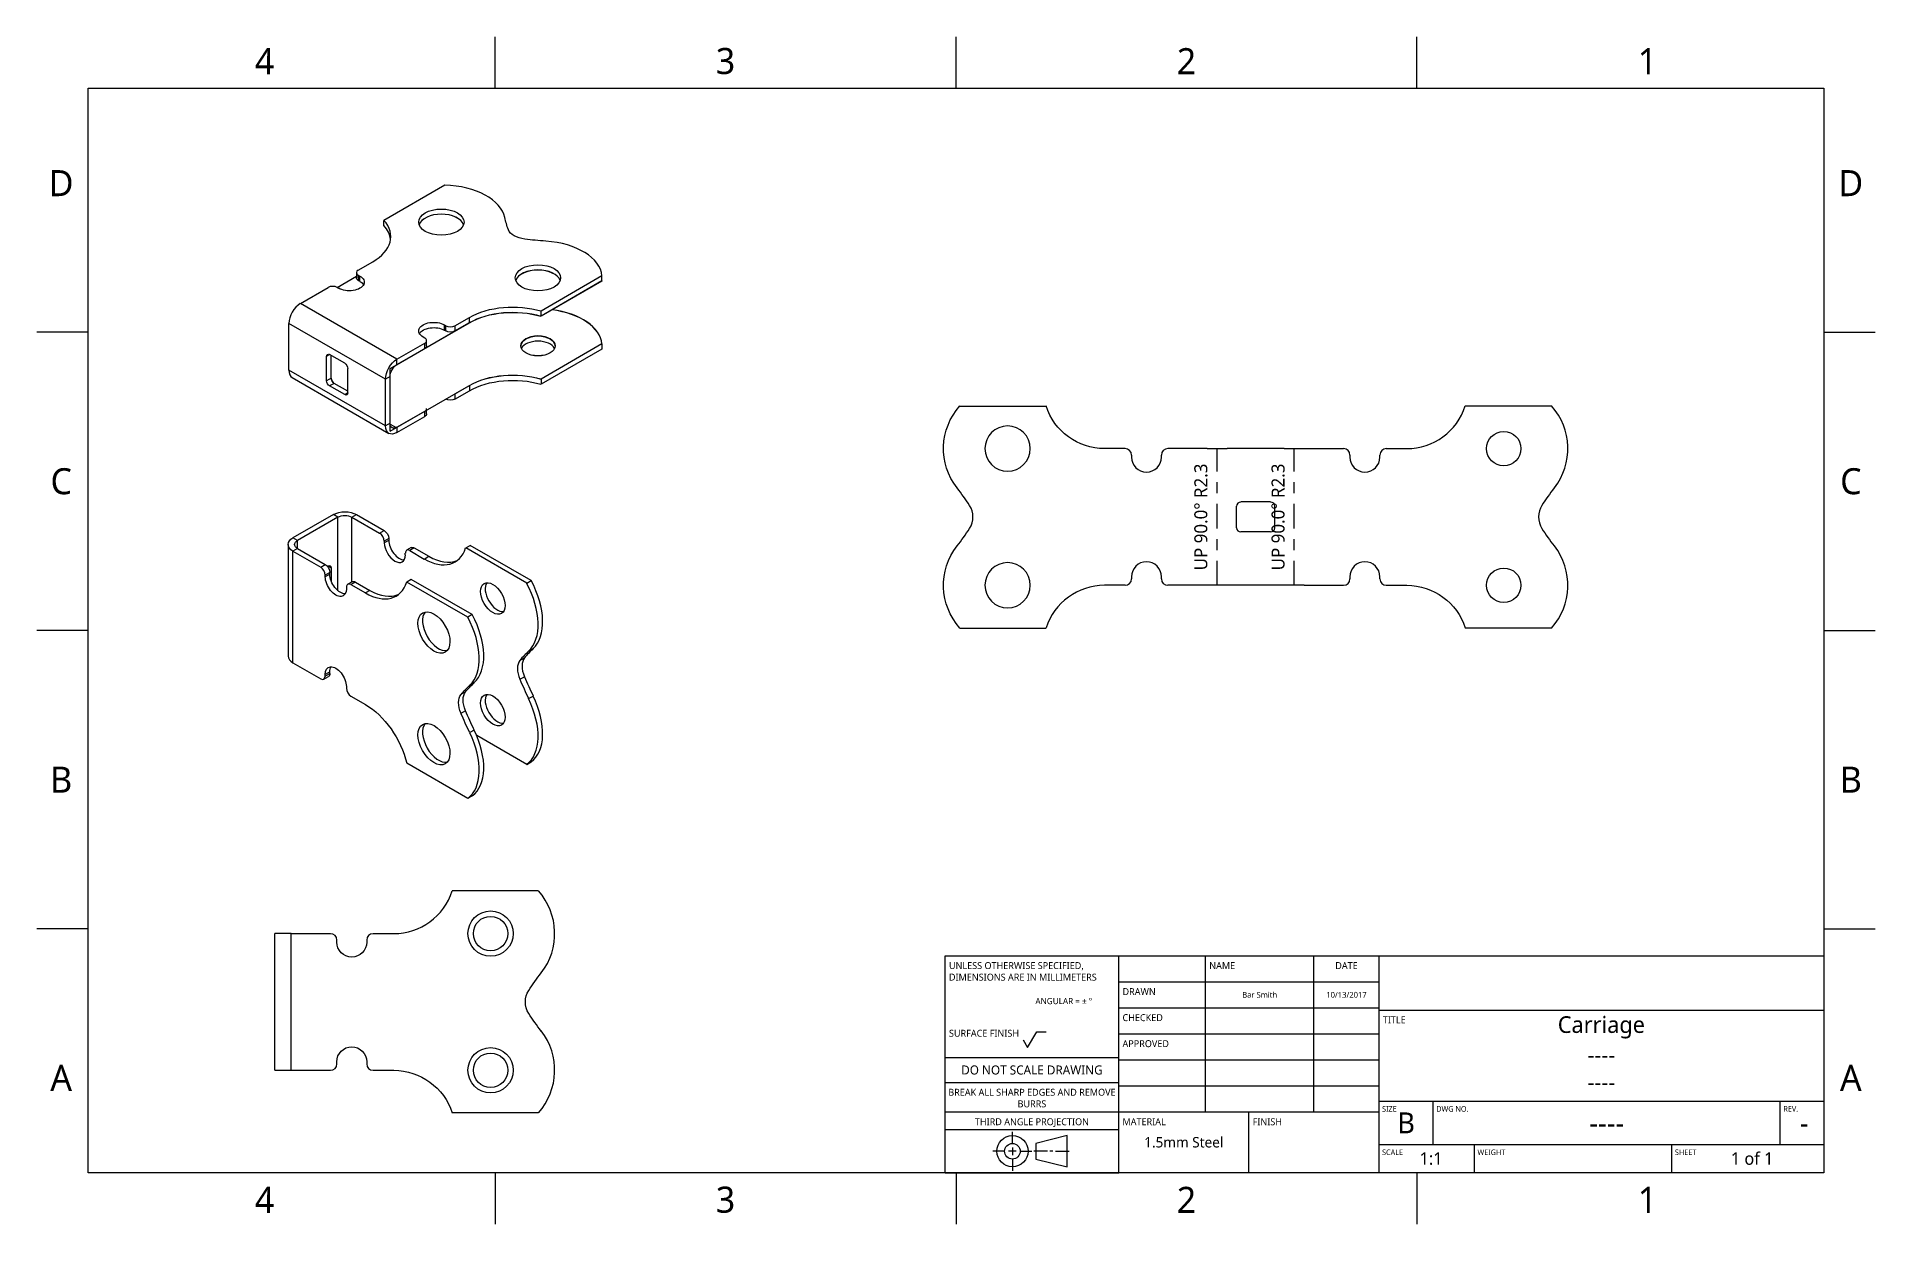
# Model space of a CAD drawing. Extents: x 0 to 17, y 0 to 11.
import ezdxf

# ---------------------------------------------------------------- set-up
doc = ezdxf.new("R2010")
doc.units = 0
doc.header["$LTSCALE"] = 0.5
doc.linetypes.add('CENTER', pattern=[0.72, 0.45, -0.09, 0.09, -0.09])
for name, color, linetype in [('BORDER_FRAME', 7, 'CONTINUOUS'), ('BORDER_ZONES', 7, 'CONTINUOUS'), ('SHEETMETAL_BEND_LINES_UP', 7, 'CENTER'), ('TANGENT_LINES', 7, 'CONTINUOUS'), ('TITLE_BLOCK', 7, 'CONTINUOUS'), ('VISIBLE', 7, 'CONTINUOUS')]:
    doc.layers.add(name, color=color, linetype=linetype)
doc.styles.add('ONSHAPE-STANDARD', font='NotoSans-Regular.ttf')
doc.styles.add('ONSHAPE-STANDARD-DIMENSION', font='')
doc.styles.add('ONSHAPE-STANDARD-FIELDS', font='')
doc.styles.get('ONSHAPE-STANDARD-DIMENSION').set_extended_font_data('Noto Sans')
doc.styles.get('ONSHAPE-STANDARD-FIELDS').set_extended_font_data('Noto Sans')

msp = doc.modelspace()

# ---------------------------------------------------------------- linework, layer by layer
at = {"layer": 'BORDER_FRAME'}
for p, q in [((0.5, 0.5), (0.5, 10.5)), ((0.5, 10.5), (16.5, 10.5)), ((16.5, 10.5), (16.5, 0.5)), ((16.5, 0.5), (0.5, 0.5))]:
    msp.add_line(p, q, dxfattribs=at)
at = {"layer": 'BORDER_ZONES'}
for p, q in [((4.25, 10.5), (4.25, 10.975)), ((8.5, 10.5), (8.5, 10.975)), ((12.75, 10.5), (12.75, 10.975)), ((0.5, 8.25), (0.025, 8.25)), ((16.5, 8.25), (16.975, 8.25)), ((0.5, 5.5), (0.025, 5.5)), ((16.5, 5.5), (16.975, 5.5)), ((0.5, 2.75), (0.025, 2.75)), ((16.5, 2.75), (16.975, 2.75)), ((4.25, 0.5), (4.25, 0.025)), ((8.5, 0.5), (8.5, 0.025)), ((12.75, 0.5), (12.75, 0.025))]:
    msp.add_line(p, q, dxfattribs=at)
at = {"layer": 'SHEETMETAL_BEND_LINES_UP'}
for p, q in [((10.907, 5.917), (10.907, 7.177)), ((11.619, 5.917), (11.619, 7.177))]:
    msp.add_line(p, q, dxfattribs=at)
at = {"layer": 'TANGENT_LINES'}
for p, q in [((2.989, 8.776), (2.989, 8.728)), ((3.003, 8.72), (3.003, 8.768)), ((3.346, 8.001), (2.455, 8.516)), ((3.24, 7.818), (2.349, 8.332)), ((3.783, 8.27), (3.783, 8.318)), ((3.797, 8.262), (3.797, 8.31)), ((3.88, 8.31), (3.88, 8.262)), ((4.014, 8.339), (4.014, 8.387)), ((4.014, 8.338), (4.014, 8.339)), ((3.602, 8.101), (3.602, 8.149)), ((2.725, 8.044), (2.697, 8.028)), ((3.346, 7.953), (3.346, 8.001)), ((3.24, 7.387), (2.349, 7.901)), ((2.739, 7.827), (2.697, 7.803)), ((2.739, 7.827), (2.739, 7.827)), ((3.282, 7.842), (3.24, 7.818)), ((2.767, 7.779), (2.725, 7.755)), ((2.767, 7.779), (2.767, 7.779)), ((2.892, 7.691), (2.864, 7.675)), ((3.88, 7.682), (3.88, 7.634)), ((4.014, 7.76), (4.014, 7.711)), ((4.014, 7.76), (4.014, 7.76)), ((3.602, 7.473), (3.602, 7.522)), ((3.282, 7.411), (3.24, 7.387)), ((3.346, 7.374), (3.346, 7.325)), ((2.802, 6.545), (2.76, 6.569)), ((2.802, 5.866), (2.802, 6.545)), ((2.93, 6.545), (2.972, 6.569)), ((2.93, 5.948), (2.93, 6.545)), ((2.429, 6.33), (2.387, 6.354)), ((2.429, 6.256), (2.429, 6.33)), ((3.186, 6.397), (3.228, 6.422)), ((3.27, 6.349), (3.228, 6.325)), ((3.228, 6.309), (3.27, 6.333)), ((2.429, 6.256), (2.387, 6.232)), ((2.387, 5.203), (2.387, 6.232)), ((2.643, 6.084), (2.685, 6.108)), ((3.506, 6.261), (3.465, 6.237)), ((3.598, 6.159), (3.64, 6.184)), ((2.726, 6.035), (2.685, 6.011)), ((2.726, 6.019), (2.685, 5.995)), ((2.741, 6.076), (2.713, 6.092)), ((2.963, 5.947), (2.921, 5.923)), ((3.097, 5.87), (3.055, 5.846)), ((4.56, 5.308), (4.602, 5.333)), ((2.726, 5.119), (2.685, 5.095)), ((2.685, 5.079), (2.726, 5.103)), ((4.479, 5.224), (4.521, 5.248)), ((3.978, 4.934), (3.936, 4.91)), ((4.058, 5.019), (4.017, 4.995)), ((4.479, 5.05), (4.521, 5.074)), ((3.978, 4.76), (3.936, 4.736)), ((4.56, 4.872), (4.602, 4.896)), ((4.058, 4.582), (4.017, 4.558)), ((2.37, 1.445), (2.37, 2.705))]:
    msp.add_line(p, q, dxfattribs=at)
at = {"layer": 'TITLE_BLOCK'}
for p, q in [((8.4, 0.5), (8.4, 2.5)), ((8.4, 2.5), (10, 2.5)), ((10, 0.5), (10, 2.5)), ((10, 2.5), (12.4, 2.5)), ((10.8, 1.06), (10.8, 2.5)), ((11.8, 1.06), (11.8, 2.5)), ((12.4, 0.5), (12.4, 2.5)), ((12.4, 2.5), (16.5, 2.5)), ((10, 2.26), (12.4, 2.26)), ((10, 2.02), (12.4, 2.02)), ((12.4, 2), (16.5, 2)), ((9.12, 1.724), (9.16, 1.655)), ((9.16, 1.655), (9.244, 1.8)), ((9.244, 1.8), (9.332, 1.8)), ((10, 1.78), (12.4, 1.78)), ((8.4, 1.564), (10, 1.564)), ((10, 1.54), (12.4, 1.54)), ((8.4, 1.332), (10, 1.332)), ((10, 1.3), (12.4, 1.3)), ((8.4, 1.06), (10, 1.06)), ((10, 1.06), (12.4, 1.06)), ((11.2, 0.5), (11.2, 1.06)), ((12.4, 1.16), (16.5, 1.16)), ((12.9, 0.76), (12.9, 1.16)), ((16.1, 0.76), (16.1, 1.16)), ((8.4, 0.9), (10, 0.9)), ((9.02, 0.77), (9.02, 0.878)), ((8.948, 0.698), (8.84, 0.698)), ((9.056, 0.698), (8.984, 0.698)), ((9.02, 0.734), (9.02, 0.662)), ((9.092, 0.698), (9.2, 0.698)), ((9.344, 0.698), (9.218, 0.698)), ((9.524, 0.842), (9.236, 0.77)), ((9.236, 0.77), (9.236, 0.626)), ((9.394, 0.698), (9.366, 0.698)), ((9.416, 0.698), (9.542, 0.698)), ((9.524, 0.554), (9.524, 0.842)), ((12.4, 0.76), (16.5, 0.76)), ((13.28, 0.5), (13.28, 0.76)), ((15.1, 0.5), (15.1, 0.76)), ((9.02, 0.626), (9.02, 0.518)), ((9.236, 0.626), (9.524, 0.554)), ((8.4, 0.5), (10, 0.5))]:
    msp.add_line(p, q, dxfattribs=at)
for radius in [0.144, 0.072]:
    msp.add_circle((9.02, 0.698), radius, dxfattribs=at)
at = {"layer": 'VISIBLE'}
for p, q in [((3.788, 9.607), (3.226, 9.282)), ((3.226, 9.234), (3.226, 9.282)), ((3.226, 9.234), (3.226, 9.234)), ((2.989, 8.824), (3.123, 8.901)), ((2.455, 8.516), (2.711, 8.663)), ((2.794, 8.663), (2.972, 8.766)), ((2.808, 8.655), (2.794, 8.663)), ((2.972, 8.8), (2.972, 8.752)), ((2.989, 8.776), (3.003, 8.768)), ((2.989, 8.728), (3.003, 8.72)), ((5.235, 8.771), (4.674, 8.446)), ((5.235, 8.723), (4.674, 8.398)), ((5.235, 8.723), (4.674, 8.398)), ((5.235, 8.722), (4.674, 8.398)), ((5.235, 8.723), (5.235, 8.771)), ((5.235, 8.723), (5.235, 8.722)), ((2.349, 7.901), (2.349, 8.332)), ((3.282, 7.916), (4.014, 8.339)), ((3.282, 7.916), (4.014, 8.338)), ((3.783, 8.318), (3.797, 8.31)), ((3.88, 8.31), (4.014, 8.387)), ((3.88, 8.262), (4.014, 8.339)), ((4.674, 8.398), (4.674, 8.446)), ((4.674, 8.398), (4.674, 8.398)), ((3.346, 8.001), (3.602, 8.149)), ((3.602, 8.197), (3.588, 8.205)), ((3.619, 8.125), (3.619, 8.173)), ((3.783, 8.27), (3.797, 8.262)), ((5.235, 8.144), (4.674, 7.819)), ((5.235, 8.143), (4.674, 7.819)), ((5.235, 8.143), (4.674, 7.819)), ((5.235, 8.143), (5.235, 8.144)), ((5.235, 8.143), (5.235, 8.095)), ((2.697, 7.803), (2.697, 8.028)), ((2.864, 7.964), (2.725, 8.044)), ((2.739, 7.827), (2.739, 8.036)), ((2.739, 7.827), (2.739, 8.036)), ((2.739, 7.827), (2.739, 8.036)), ((3.346, 7.953), (3.602, 8.101)), ((4.486, 8.125), (4.486, 8.124)), ((5.235, 8.095), (4.674, 7.771)), ((4.805, 8.124), (4.805, 8.125)), ((2.38, 7.832), (3.271, 7.318)), ((2.892, 7.691), (2.892, 7.916)), ((3.24, 7.387), (3.24, 7.818)), ((3.282, 7.337), (3.282, 7.916)), ((3.282, 7.337), (3.282, 7.916)), ((3.282, 7.411), (3.282, 7.842)), ((4.674, 7.819), (4.674, 7.771)), ((4.674, 7.819), (4.674, 7.819)), ((2.864, 7.675), (2.725, 7.755)), ((2.892, 7.707), (2.767, 7.779)), ((2.892, 7.707), (2.767, 7.779)), ((2.892, 7.707), (2.767, 7.779)), ((3.282, 7.337), (4.014, 7.76)), ((3.282, 7.337), (4.014, 7.76)), ((3.88, 7.682), (4.014, 7.76)), ((3.88, 7.634), (4.014, 7.711)), ((3.346, 7.374), (3.602, 7.522)), ((3.346, 7.325), (3.602, 7.473)), ((3.619, 7.497), (3.619, 7.532)), ((8.536, 7.57), (9.331, 7.57)), ((13.99, 7.57), (13.195, 7.57)), ((3.282, 7.404), (3.34, 7.371)), ((10.059, 7.177), (9.87, 7.177)), ((10.815, 7.177), (10.453, 7.177)), ((10.815, 7.177), (10.999, 7.177)), ((11.527, 7.177), (10.999, 7.177)), ((11.527, 7.177), (11.711, 7.177)), ((11.711, 7.177), (12.073, 7.177)), ((12.467, 7.177), (12.656, 7.177)), ((10.118, 7.118), (10.118, 7.098)), ((10.394, 7.098), (10.394, 7.118)), ((12.132, 7.118), (12.132, 7.098)), ((12.408, 7.098), (12.408, 7.118)), ((11.086, 6.448), (11.086, 6.645)), ((11.401, 6.685), (11.125, 6.685)), ((11.44, 6.448), (11.44, 6.645)), ((2.76, 6.569), (2.387, 6.354)), ((2.802, 6.545), (2.429, 6.33)), ((2.93, 6.545), (3.186, 6.397)), ((2.972, 6.569), (3.228, 6.422)), ((2.343, 6.293), (2.343, 5.264)), ((3.228, 6.325), (3.228, 6.309)), ((3.27, 6.349), (3.27, 6.333)), ((3.98, 6.261), (4.021, 6.285)), ((4.583, 5.961), (4.021, 6.285)), ((11.401, 6.409), (11.125, 6.409)), ((2.387, 6.232), (2.643, 6.084)), ((2.429, 6.256), (2.685, 6.108)), ((3.423, 6.197), (3.423, 6.213)), ((3.477, 6.264), (3.435, 6.24)), ((3.465, 6.237), (3.598, 6.159)), ((3.506, 6.261), (3.64, 6.184)), ((4.542, 5.936), (3.98, 6.261)), ((2.685, 5.995), (2.685, 6.011)), ((2.713, 6.092), (2.706, 6.088)), ((2.726, 6.019), (2.726, 6.035)), ((2.741, 5.953), (2.741, 6.076)), ((2.934, 5.95), (2.892, 5.926)), ((2.963, 5.947), (3.097, 5.87)), ((3.478, 5.971), (3.436, 5.947)), ((3.998, 5.623), (3.436, 5.947)), ((4.04, 5.647), (3.478, 5.971)), ((4.542, 5.936), (4.583, 5.961)), ((10.118, 5.996), (10.118, 5.976)), ((10.394, 5.976), (10.394, 5.996)), ((12.132, 5.996), (12.132, 5.976)), ((12.408, 5.976), (12.408, 5.996)), ((2.88, 5.899), (2.88, 5.883)), ((2.921, 5.923), (3.055, 5.846)), ((10.059, 5.917), (9.87, 5.917)), ((10.815, 5.917), (10.453, 5.917)), ((10.999, 5.917), (10.815, 5.917)), ((11.527, 5.917), (10.999, 5.917)), ((11.711, 5.917), (11.527, 5.917)), ((11.711, 5.917), (12.073, 5.917)), ((12.467, 5.917), (12.656, 5.917)), ((4.04, 5.647), (3.998, 5.623)), ((8.536, 5.523), (9.331, 5.523)), ((13.99, 5.523), (13.195, 5.523)), ((2.387, 5.203), (2.643, 5.055)), ((2.685, 5.079), (2.685, 5.095)), ((2.726, 5.103), (2.726, 5.119)), ((2.672, 5.052), (2.714, 5.076)), ((2.88, 4.983), (2.88, 4.967)), ((2.921, 4.894), (3.055, 4.817)), ((4.542, 4.265), (4.082, 4.531)), ((3.998, 3.951), (3.436, 4.276)), ((4.542, 4.265), (4.583, 4.289)), ((4.04, 3.975), (3.998, 3.951)), ((4.649, 3.098), (3.855, 3.098)), ((2.221, 1.445), (2.221, 2.705)), ((2.37, 2.705), (2.221, 2.705)), ((2.37, 2.705), (2.733, 2.705)), ((2.792, 2.626), (2.792, 2.645)), ((3.067, 2.645), (3.067, 2.626)), ((3.126, 2.705), (3.316, 2.705)), ((2.221, 1.445), (2.37, 1.445)), ((2.37, 1.445), (2.733, 1.445)), ((2.792, 1.504), (2.792, 1.523)), ((3.067, 1.523), (3.067, 1.504)), ((3.126, 1.445), (3.316, 1.445)), ((4.649, 1.051), (3.855, 1.051))]:
    msp.add_line(p, q, dxfattribs=at)
at = {"layer": 'VISIBLE', "extrusion": (-1.22465e-16, -7.58591e-32, -1)}
for centre in [(-8.976, 7.177), (-8.976, 5.917)]:
    msp.add_circle(centre, 0.209, dxfattribs=at)
at = {"layer": 'VISIBLE'}
for centre, radius in [((13.55, 7.177), 0.159), ((13.55, 5.917), 0.159), ((4.209, 2.705), 0.209), ((4.209, 2.705), 0.159), ((4.209, 1.445), 0.209), ((4.209, 1.445), 0.159)]:
    msp.add_circle(centre, radius, dxfattribs=at)
at = {"layer": 'VISIBLE', "extrusion": (-1.22465e-16, -7.58591e-32, -1)}
for centre, radius, start, end in [((-8.976, 7.177), 0.591, 322.1367, 41.8103), ((-9.87, 7.743), 0.566, 270, 342.275), ((-8.976, 5.917), 0.591, 318.1897, 37.8633)]:
    msp.add_arc(centre, radius, start, end, dxfattribs=at)
at = {"layer": 'VISIBLE'}
for centre, radius, start, end in [((12.656, 7.743), 0.566, 270, 342.275), ((13.55, 7.177), 0.591, 322.1367, 41.8103), ((10.059, 7.118), 0.0591, 0, 90), ((10.453, 7.118), 0.0591, 90, 180), ((12.073, 7.118), 0.0591, 0, 90), ((12.467, 7.118), 0.0591, 90, 180), ((10.256, 7.098), 0.138, 180, 0), ((12.27, 7.098), 0.138, 180, 0), ((6.762, 5.455), 2.215, 32.7593, 37.8633), ((15.764, 5.455), 2.215, 142.1367, 147.2407), ((8.459, 6.547), 0.197, 327.2407, 32.7593), ((11.125, 6.645), 0.0394, 90, 180), ((11.401, 6.645), 0.0394, 0, 90), ((14.068, 6.547), 0.197, 147.2407, 212.7593), ((11.125, 6.448), 0.0394, 180, 270), ((11.401, 6.448), 0.0394, 270, 0), ((6.762, 7.639), 2.215, 322.1367, 327.2407), ((15.764, 7.639), 2.215, 212.7593, 217.8633), ((13.55, 5.917), 0.591, 318.1897, 37.8633), ((10.256, 5.996), 0.138, 0, 180), ((12.27, 5.996), 0.138, 0, 180), ((10.059, 5.976), 0.0591, 270, 0), ((10.453, 5.976), 0.0591, 180, 270), ((12.073, 5.976), 0.0591, 270, 0), ((12.467, 5.976), 0.0591, 180, 270), ((9.87, 5.351), 0.566, 90, 162.275), ((3.316, 3.271), 0.566, 270, 342.275), ((4.209, 2.705), 0.591, 322.1367, 41.8103), ((2.733, 2.645), 0.0591, 0, 90), ((3.126, 2.645), 0.0591, 90, 180), ((4.209, 1.445), 0.591, 318.1897, 37.8633), ((2.733, 1.504), 0.0591, 270, 0), ((3.126, 1.504), 0.0591, 180, 270)]:
    msp.add_arc(centre, radius, start, end, dxfattribs=at)
at = {"layer": 'VISIBLE', "extrusion": (0, 0, -1)}
for centre, radius, start, end in [((-12.656, 5.351), 0.566, 90, 162.275), ((-2.929, 2.626), 0.138, 180, 0), ((-6.424, 0.983), 2.215, 32.7593, 37.8633), ((-4.727, 2.075), 0.197, 327.2407, 32.7593), ((-6.424, 3.166), 2.215, 322.1367, 327.2407), ((-2.929, 1.523), 0.138, 0, 180), ((-3.316, 0.879), 0.566, 90, 162.275)]:
    msp.add_arc(centre, radius, start, end, dxfattribs=at)
at = {"layer": 'VISIBLE'}
for centre, major_axis, start_param, end_param in [((3.755, 9.266), (-0.591, 0), 3.266151, 4.656718), ((3.755, 9.218), (-0.209, 0), 3.343078, 6.0817), ((3.755, 9.218), (-0.209, 0), 3.34444, 6.080338), ((3.755, 9.218), (-0.209, 0), 3.343078, 6.0817), ((2.723, 9.132), (-0.566, 0), 2.356194, 3.617631), ((2.723, 9.084), (-0.566, 0), 3.215434, 3.617631), ((2.723, 9.084), (-0.566, 0), 3.215927, 3.617631), ((2.723, 9.084), (-0.566, 0), 3.215434, 3.617631), ((4.646, 8.752), (-0.591, 0), 3.197263, 4.58783), ((3.031, 8.8), (-0.0591, 0), 5.497787, 7.068583), ((4.646, 8.704), (-0.209, 0), 3.343078, 6.0817), ((4.646, 8.703), (-0.209, 0), 3.34444, 6.080338), ((4.646, 8.704), (-0.209, 0), 3.343078, 6.0817), ((2.753, 8.639), (-0.0591, 0), 3.926991, 5.497787), ((2.455, 8.393), (0.075, 0.13), 0.785398, 2.356194), ((3.838, 8.334), (-0.0591, 0), 0.785398, 2.356194), ((4.646, 8.124), (-0.591, 0), 3.197263, 4.491104), ((4.646, 8.125), (-0.591, 0), 3.197263, 4.490315), ((3.56, 8.173), (-0.0591, 0), 2.356194, 3.926991), ((4.646, 8.124), (-0.159, 0), 3.141593, 6.283185), ((4.646, 8.076), (-0.159, 0), 3.406574, 6.018204), ((2.455, 7.962), (0.075, 0.13), 2.356194, 3.141593), ((2.767, 7.811), (0.0197, -0.0341), 3.926991, 5.497787), ((3.56, 7.546), (-0.0591, 0), 2.356194, 3.141593), ((3.186, 6.349), (0.0295, -0.0511), 0.785398, 2.356194), ((3.326, 6.253), (0.069, -0.119), 3.926991, 7.068583), ((3.367, 6.277), (0.069, -0.119), 3.926991, 5.975298), ((3.465, 6.189), (0.0295, -0.0511), 2.356194, 3.926991), ((3.598, 6.622), (0.283, -0.49), 5.497787, 6.759223), ((3.64, 6.646), (0.283, -0.49), 5.497787, 6.209344), ((2.643, 6.035), (0.0295, -0.0511), 0.785398, 2.356194), ((2.713, 6.06), (0.0197, 0.0341), 5.497787, 7.068583), ((3.055, 6.308), (0.283, -0.49), 5.497787, 6.759223), ((4.272, 5.819), (0.08, -0.138), 3.406574, 6.018204), ((4.23, 5.795), (0.295, -0.511), 0.124559, 1.515126), ((4.272, 5.819), (0.295, -0.511), 0.124559, 1.515126), ((2.921, 5.875), (0.0295, -0.0511), 2.356194, 3.926991), ((3.097, 6.332), (0.283, -0.49), 5.497787, 6.209344), ((3.729, 5.505), (0.104, -0.181), 3.343078, 6.0817), ((3.687, 5.481), (0.295, -0.511), 0.124559, 1.515126), ((3.729, 5.505), (0.295, -0.511), 0.124559, 1.515126), ((2.493, 5.264), (-0.15, 0), 0, 0.785398), ((5.796, 3.485), (1.107, -1.918), 3.266151, 3.355234), ((5.838, 3.509), (1.107, -1.918), 3.266151, 3.355234), ((4.596, 5.069), (0.098, -0.17), 3.355234, 4.498748), ((4.638, 5.093), (0.098, -0.17), 3.355234, 4.498748), ((2.643, 5.103), (0.0295, -0.0511), 5.497787, 7.068583), ((2.921, 4.943), (0.0295, -0.0511), 3.926991, 5.497787), ((5.796, 5.268), (1.107, -1.918), 4.498748, 4.58783), ((5.838, 5.292), (1.107, -1.918), 4.498748, 4.58783), ((4.272, 4.79), (0.08, -0.138), 3.406574, 6.018204), ((4.23, 4.766), (0.295, -0.511), 0.055671, 1.446238), ((4.272, 4.79), (0.295, -0.511), 0.055671, 1.446238), ((3.729, 4.476), (0.104, -0.181), 3.343078, 6.0817), ((3.729, 4.476), (0.295, -0.511), 0.055671, 1.446238), ((3.687, 4.452), (0.295, -0.511), 0.055671, 1.446238)]:
    msp.add_ellipse(centre, major_axis=major_axis, ratio=0.57735, start_param=start_param, end_param=end_param, dxfattribs=at)
for centre, major_axis in [((3.755, 9.266), (-0.209, 0)), ((4.646, 8.752), (-0.209, 0)), ((4.646, 8.125), (-0.159, 0)), ((4.646, 8.124), (-0.159, 0)), ((4.23, 5.795), (0.08, -0.138)), ((3.687, 5.481), (0.104, -0.181)), ((4.23, 4.766), (0.08, -0.138)), ((3.687, 4.452), (0.104, -0.181))]:
    msp.add_ellipse(centre, major_axis=major_axis, ratio=0.57735, dxfattribs=at)
at = {"layer": 'VISIBLE', "extrusion": (0, 0, -1)}
for centre, major_axis, start_param, end_param in [((6.538, 9.467), (2.215, 0), 2.927951, 3.017034), ((4.566, 9.22), (0.197, 0), 1.784438, 2.927951), ((4.994, 10.359), (2.215, 0), 1.695355, 1.784438), ((2.906, 8.712), (0.138, 0), 5.497787, 8.63938), ((3.031, 8.752), (0.0591, 0), 2.356194, 3.141593), ((2.906, 8.663), (0.138, 0), 5.497787, 5.975298), ((4.414, 8.156), (0.566, 0), 3.926991, 5.188427), ((3.685, 8.262), (0.138, 0), 2.356194, 5.497787), ((4.414, 8.108), (0.566, 0), 3.926991, 5.188427), ((4.414, 8.107), (0.566, 0), 3.926991, 5.188427), ((4.414, 8.108), (0.566, 0), 3.926991, 5.188427), ((3.685, 8.213), (0.138, 0), 3.44948, 5.497787), ((3.838, 8.286), (0.0591, 0), 0.785398, 2.356194), ((2.725, 8.012), (-0.0197, 0.0341), 5.497787, 7.068583), ((3.346, 7.879), (-0.075, -0.13), 0.785398, 2.356194), ((3.56, 8.125), (0.0591, 0), 0, 0.785398), ((2.725, 7.787), (-0.0197, 0.0341), 3.926991, 5.497787), ((2.767, 7.811), (-0.0197, 0.0341), 3.926991, 5.497787), ((2.767, 7.811), (-0.0197, 0.0341), 3.926991, 5.497787), ((2.864, 7.932), (-0.0197, 0.0341), 0.785398, 2.356194), ((3.346, 7.879), (-0.0453, -0.0784), 0.785398, 2.356194), ((4.414, 7.528), (0.566, 0), 3.926991, 5.188427), ((4.414, 7.528), (0.566, 0), 3.926991, 5.188427), ((4.414, 7.529), (0.566, 0), 3.926991, 5.188427), ((4.414, 7.48), (0.566, 0), 3.926991, 5.188427), ((2.864, 7.707), (-0.0197, 0.0341), 2.356194, 3.926991), ((3.838, 7.658), (0.0591, 0), 0.785398, 2.356194), ((3.56, 7.497), (0.0591, 0), 0, 0.785398), ((3.346, 7.448), (-0.075, -0.13), 5.497787, 7.068583), ((3.346, 7.448), (-0.0453, -0.0784), 5.497787, 7.068583), ((2.866, 6.508), (0.15, 0), 3.926991, 5.497787), ((2.866, 6.508), (0.0906, 0), 3.926991, 5.497787), ((2.493, 6.293), (0.15, 0), 2.356194, 3.926991), ((2.493, 6.293), (0.0906, 0), 2.356194, 3.926991), ((3.228, 6.373), (-0.0295, 0.0511), 0.785398, 2.356194), ((2.685, 6.06), (-0.0295, 0.0511), 0.785398, 2.356194), ((3.506, 6.213), (-0.0295, 0.0511), 6.283185, 7.068583), ((2.782, 5.939), (-0.069, 0.119), 2.356194, 5.497787), ((2.824, 5.963), (-0.069, 0.119), 3.44948, 5.497787), ((2.963, 5.899), (-0.0295, 0.0511), 6.283185, 7.068583), ((2.782, 5.039), (-0.069, 0.119), 5.497787, 8.63938), ((2.685, 5.127), (-0.0295, 0.0511), 2.356194, 3.141593), ((2.824, 5.063), (-0.069, 0.119), 5.497787, 5.975298), ((5.253, 3.171), (-1.107, 1.918), 6.069544, 6.158627), ((4.095, 4.779), (-0.098, 0.17), 4.92603, 6.069544), ((5.295, 3.195), (-1.107, 1.918), 6.069544, 6.158627), ((3.055, 4.355), (-0.283, 0.49), 0.785398, 2.046834), ((4.053, 4.755), (-0.098, 0.17), 4.92603, 6.069544), ((5.295, 4.978), (-1.107, 1.918), 4.836948, 4.92603), ((5.253, 4.954), (-1.107, 1.918), 4.836948, 4.92603)]:
    msp.add_ellipse(centre, major_axis=major_axis, ratio=0.57735, start_param=start_param, end_param=end_param, dxfattribs=at)

# ---------------------------------------------------------------- texts
at = {"layer": 'BORDER_ZONES', "char_height": 0.24, "attachment_point": 5, "style": 'ONSHAPE-STANDARD'}
for s, insert in [('4', (2.125, 10.75)), ('3', (6.375, 10.75)), ('2', (10.625, 10.75)), ('1', (14.875, 10.75)), ('D', (0.25, 9.625)), ('D', (16.75, 9.625)), ('C', (0.25, 6.875)), ('C', (16.75, 6.875)), ('B', (0.25, 4.125)), ('B', (16.75, 4.125)), ('A', (0.25, 1.375)), ('A', (16.75, 1.375)), ('4', (2.125, 0.25)), ('3', (6.375, 0.25)), ('2', (10.625, 0.25)), ('1', (14.875, 0.25))]:
    msp.add_mtext(s, dxfattribs=dict(at, insert=insert))
at = {"layer": 'SHEETMETAL_BEND_LINES_UP', "char_height": 0.12, "attachment_point": 2, "rotation": 90, "style": 'ONSHAPE-STANDARD-DIMENSION'}
for insert in [(10.697, 6.547), (11.409, 6.547)]:
    msp.add_mtext('UP 90.0° R2.3', dxfattribs=dict(at, insert=insert))
at = {"layer": 'TITLE_BLOCK'}
for s, insert, char_height, width, attachment_point, style in [('UNLESS OTHERWISE SPECIFIED, DIMENSIONS ARE IN MILLIMETERS', (8.435, 2.442), 0.064, 1.6, 1, 'ONSHAPE-STANDARD'), ('NAME', (10.835, 2.442), 0.064, 1, 1, 'ONSHAPE-STANDARD'), ('DATE', (12.1, 2.442), 0.064, 0.6, 2, 'ONSHAPE-STANDARD'), ('^JANGULAR = ± °^J', (9.232, 2.208), 0.0576, 0.8, 1, 'ONSHAPE-STANDARD'), ('DRAWN', (10.035, 2.202), 0.064, 0.8, 1, 'ONSHAPE-STANDARD'), ('Bar Smith', (11.3, 2.14), 0.0538, 1, 5, 'ONSHAPE-STANDARD-FIELDS'), ('10/13/2017', (12.1, 2.14), 0.0538, 0.6, 5, 'ONSHAPE-STANDARD-FIELDS'), ('CHECKED', (10.035, 1.962), 0.064, 0.8, 1, 'ONSHAPE-STANDARD'), ('TITLE', (12.435, 1.942), 0.064, 0.5, 1, 'ONSHAPE-STANDARD'), ('Carriage }', (14.45, 1.84), 0.1536, 3.7, 5, 'ONSHAPE-STANDARD-FIELDS'), ('SURFACE FINISH', (8.435, 1.818), 0.064, 0.8, 1, 'ONSHAPE-STANDARD'), ('APPROVED', (10.035, 1.722), 0.064, 0.8, 1, 'ONSHAPE-STANDARD'), ('----', (14.45, 1.588), 0.1536, 3.7, 5, 'ONSHAPE-STANDARD-FIELDS'), ('DO NOT SCALE DRAWING', (9.2, 1.489), 0.0832, 1.6, 2, 'ONSHAPE-STANDARD'), ('BREAK ALL SHARP EDGES AND REMOVE BURRS', (9.2, 1.274), 0.064, 1.6, 2, 'ONSHAPE-STANDARD'), ('----', (14.45, 1.336), 0.1536, 3.7, 5, 'ONSHAPE-STANDARD-FIELDS'), ('SIZE', (12.428, 1.114), 0.0512, 0.5, 1, 'ONSHAPE-STANDARD'), ('B', (12.65, 0.96), 0.192, 0.5, 5, 'ONSHAPE-STANDARD-FIELDS'), ('DWG NO.', (12.928, 1.114), 0.0512, 3.2, 1, 'ONSHAPE-STANDARD'), ('REV.', (16.128, 1.114), 0.0512, 0.4, 1, 'ONSHAPE-STANDARD'), ('THIRD ANGLE PROJECTION', (9.2, 1.002), 0.064, 1.6, 2, 'ONSHAPE-STANDARD'), ('MATERIAL', (10.035, 1.002), 0.064, 1.2, 1, 'ONSHAPE-STANDARD'), ('FINISH', (11.235, 1.002), 0.064, 1.2, 1, 'ONSHAPE-STANDARD'), ('----', (14.5, 0.96), 0.192, 3.2, 5, 'ONSHAPE-STANDARD-FIELDS'), ('-', (16.32, 0.96), 0.192, 0.36, 5, 'ONSHAPE-STANDARD-FIELDS'), ('1.5mm Steel }', (10.6, 0.78), 0.096, 1.2, 5, 'ONSHAPE-STANDARD-FIELDS'), ('SCALE', (12.428, 0.714), 0.0512, 0.88, 1, 'ONSHAPE-STANDARD'), ('1:1', (12.88, 0.63), 0.1152, 0.8, 5, 'ONSHAPE-STANDARD-FIELDS'), ('WEIGHT', (13.308, 0.714), 0.0512, 1.82, 1, 'ONSHAPE-STANDARD'), ('SHEET', (15.128, 0.714), 0.0512, 1.4, 1, 'ONSHAPE-STANDARD'), ('1 of 1', (15.84, 0.63), 0.1152, 1.32, 5, 'ONSHAPE-STANDARD-FIELDS')]:
    msp.add_mtext(s, dxfattribs=dict(at, insert=insert, char_height=char_height, width=width, attachment_point=attachment_point, style=style))

doc.saveas('drawing.dxf')
